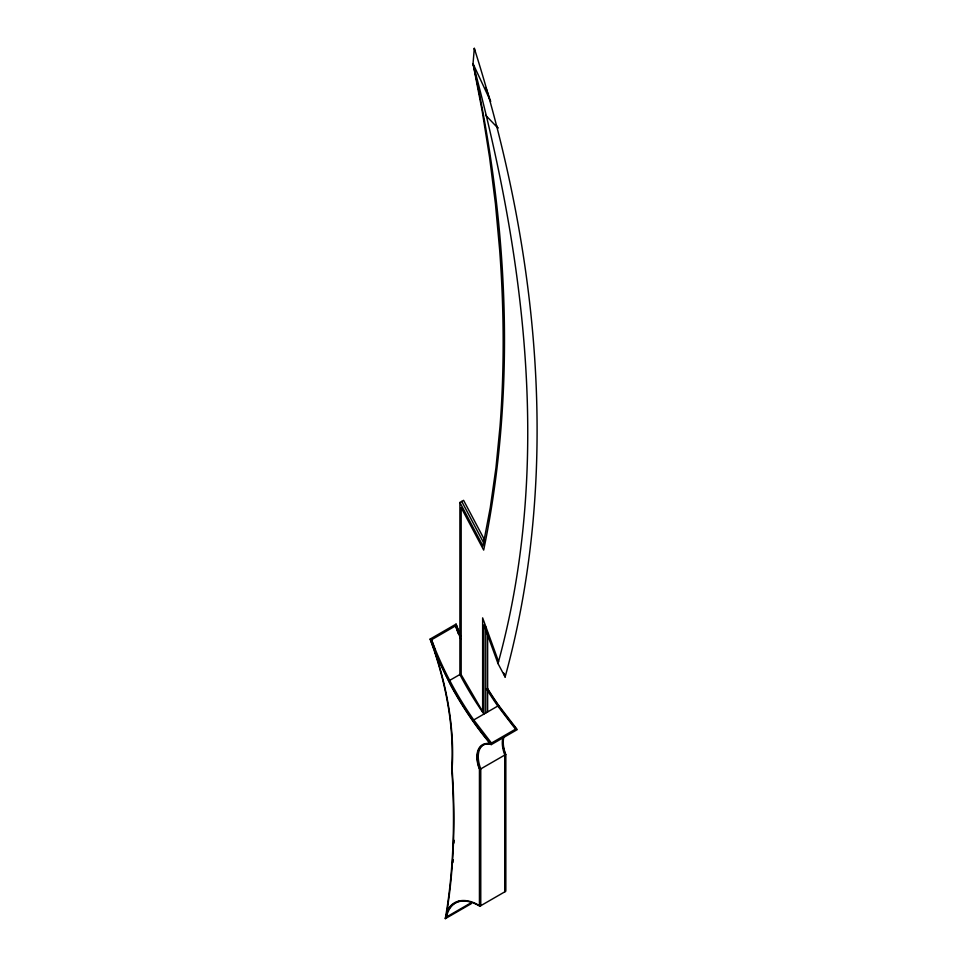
<?xml version="1.0" encoding="UTF-8"?>
<svg xmlns="http://www.w3.org/2000/svg" width="967" height="967" viewBox="0 0 967 967"><rect width="100%" height="100%" fill="white"/><g stroke="black" fill="none" stroke-linecap="round" stroke-linejoin="round"><path stroke-width="1.45" d="M459.893 502.477L482.968 546.041L490.269 507.711L495.962 467.798L500.024 426.447A1241.676 716.885 60 0 0 499.661 249.933L495.442 203.844L489.568 157.319L482.098 110.528L473.032 63.653L474.313 48.35C538.196 249.691 561.609 471.134 505.125 676.997L497.993 663.543L483.935 624.887L483.935 714.057A209.368 120.875 60 0 1 462.286 679.064L459.893 674.507L459.893 502.477L463.592 500.338L485.265 541.266M503.783 737.398A26.182 15.109 60 0 0 505.753 754.49L505.753 891.284L479.837 906.248A48.193 27.825 60 0 0 445.34 918.65L447.201 907.046A718.783 414.988 60 0 0 451.71 768.596A261.791 151.154 60 0 0 434.11 650.368L430.146 639.066L456.061 624.102L459.676 633.506A209.368 120.875 60 0 0 460.763 636.189M447.286 911.76L446.44 917.006L470.506 903.118M471.425 902.574L471.255 903.686L445.34 918.65M497.993 663.543C552.314 466.723 525.238 257.935 473.032 63.653L490.692 101.475L485.881 87.695M434.812 649.208L431.512 639.791L455.602 625.83L458.745 634.038A209.368 120.875 60 0 0 460.957 639.392M448.785 680.913L459.893 674.507L461.174 674.688L482.642 711.579L482.642 617.865L498.537 661.525M472.827 720.475L498.742 705.511L517.26 729.614L491.345 744.578A26.182 15.109 60 0 0 479.837 769.442L479.837 906.248M479.837 769.442L505.753 754.49M485.615 115.218L498.041 128.2L496.591 125.674M516.293 728.949L510.697 722.095A209.924 121.201 60 0 1 487.175 688.54M461.743 501.414L484.116 543.647M431.536 639.731L434.691 647.938A209.368 120.875 60 0 0 447.322 675.824L452.097 684.938A209.368 120.875 60 0 0 473.757 719.932L491.466 743.055L515.532 729.154L497.812 706.043A209.368 120.875 60 0 1 486.51 688.879M430.146 639.066L433.76 648.47A209.368 120.875 60 0 0 446.391 676.356L451.178 685.47A209.368 120.875 60 0 0 491.345 744.578M503.686 673.032L505.125 676.997L504.508 674.156M456.061 624.102L459.555 634.074M455.578 625.891L458.358 633.82M504.145 750.755L505.366 754.357L505.366 890.619M473.032 63.653C508.328 222.724 516.753 389.858 483.681 550.078L461.174 507.602L461.174 674.688M474.313 48.35L474.845 51.275M504.834 891.828L504.834 755.022A26.182 15.109 60 0 1 502.852 737.93M487.634 633.155L487.634 711.917M485.785 626.797L485.785 712.993M480.768 905.716L480.768 768.91A26.182 15.109 60 0 1 484.709 744.179M446.258 918.118A48.193 27.825 60 0 1 461.597 900.712M498.742 705.511A209.368 120.875 60 0 1 487.441 688.347M454.043 840.275A718.783 414.988 60 0 1 453.946 843.067M453.088 859.699A718.783 414.988 60 0 1 452.907 862.443M487.017 743.563A26.182 15.109 60 0 1 489.556 743.514M503.807 749.498A26.738 15.436 60 0 1 503.287 747.032M502.876 743.454A26.738 15.436 60 0 1 502.913 740.106M447.636 907.106L447.334 910.733A48.761 28.152 60 0 1 475.776 903.589L479.439 905.571L479.439 769.321L478.218 765.707A26.75 15.436 60 0 1 488.48 743.538L490.366 743.901L484.781 737.059A209.924 121.201 60 0 1 450.888 685.615L435.331 653.076L438.063 661.694A262.299 151.444 60 0 1 452.109 768.825A719.243 415.254 60 0 1 449.22 895.551L447.636 907.106"/></g></svg>
